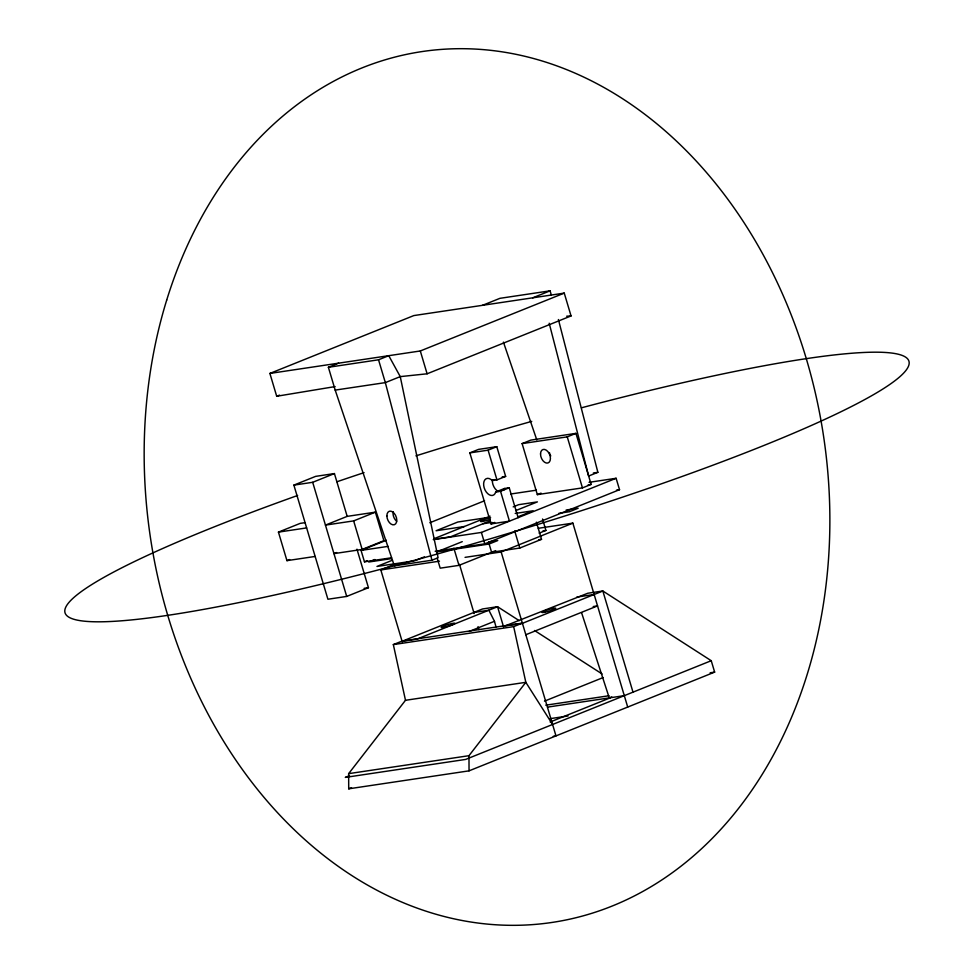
<?xml version="1.0" encoding="UTF-8"?>
<svg xmlns="http://www.w3.org/2000/svg" width="974" height="974" viewBox="0 0 974 974"><rect width="100%" height="100%" fill="white"/><g stroke="black" fill="none" stroke-linecap="round" stroke-linejoin="round"><path stroke-width="1.46" d="M633.003 692.161L602.845 590.999L522.429 623.323L505.08 625.917L587.797 593.239L602.845 590.999L711.239 660.713L714.648 672.121L469.042 770.848L348.716 788.818L348.643 773.648L405.488 700.294L525.826 682.324L552.587 724.486M469.042 770.848L468.981 755.69L525.826 682.324L513.675 626.623L522.368 623.129L402.031 641.099L393.338 644.593L405.488 700.294M335.129 386.581L276.701 396.26L269.895 373.432L413.828 315.576L564.25 293.113L571.056 315.941L427.111 373.797L400.253 376.621L385.339 382.612L335.19 390.099L328.384 367.283L338.611 363.168M482.544 305.312L499.942 298.324L550.079 290.836L551.357 295.11M276.701 396.26L279.526 395.127M328.384 367.283L378.533 359.796L388.76 355.68L400.253 376.621L438.093 557.749L431.957 560.208L394.36 565.821L335.19 390.099M532.693 297.825L550.079 290.836M269.895 373.432L420.305 350.969L564.25 293.113M356.959 549.178L368.44 587.699L346.707 596.429L327.909 599.241L293.88 485.113L315.625 476.371L334.423 473.571L347.182 516.366L375.38 512.154L383.89 540.68L362.158 549.421L333.948 553.634L336.663 552.538M293.88 485.113L312.691 482.3L334.423 473.571M500.539 491.273L509.451 521.163L491.018 523.915L469.845 452.886L478.538 449.391L496.789 446.676L505.652 476.396L496.959 479.89L492.308 480.584A8.985 5.613 68.1 0 0 484.054 481.339A8.985 5.613 68.1 0 0 487.731 493.66A8.985 5.613 68.1 0 0 495.717 491.992L500.539 491.273L509.232 487.779L518.144 517.669M315.15 556.446L286.953 560.647L278.442 532.121L300.175 523.379L304.631 522.721M469.845 452.886L488.096 450.171L496.789 446.676M522.113 443.608L530.806 440.114L575.938 433.369L591.145 484.395L582.452 487.889L537.331 494.622L522.113 443.608L567.245 436.863L575.938 433.369M347.182 516.366L325.45 525.108L353.647 520.895L375.38 512.154M286.953 560.647L289.668 559.563M492.308 480.584L494.792 479.585M495.717 491.992L504.41 488.498L509.232 487.779M391.536 557.773L364.459 561.815L361.062 550.407L386.325 540.253M429.826 522.758L484.565 500.758M364.459 561.815L367.271 560.695M374.929 559.514L368.72 562.01L391.28 558.65M537.331 494.622L541.057 493.124M558.406 319.533L597.866 472.317L588.649 476.03L549.19 323.234M434.392 538.549L490.092 516.159M513.188 506.882L518.618 504.69L537.417 501.89L515.684 510.619M392.4 560.233L376.975 566.442L414.583 560.817L424.396 556.872M489.873 520.993L450.475 536.832L434.574 539.206M491.018 523.915L494.743 522.417M402.432 642.426L380.822 569.936L394.884 564.275M394.36 565.821L398.037 564.348M518.083 516.78L533.022 510.778L515.209 513.444M433.26 539.62L481.387 532.437L616.116 478.283L619.525 489.691L484.796 543.845L435.159 551.26M437.022 551.808L462.26 541.654M437.204 558.187L440.187 568.171L458.985 565.358L495.669 550.627M539.133 533.143L545.927 530.416L542.518 519.008M465.048 557.359L501.147 551.966L572.87 523.135L627.706 707.063M488.607 542.274L491.59 552.258L519.787 548.045L541.52 539.316L536.418 522.198M469.151 631.469L494.463 621.302L488.863 610.211L473.814 612.463M525.826 634.731L597.549 605.901L593.215 606.546M349.52 775.706L345.307 777.398L465.645 759.428L711.239 660.713M544.478 701.146L603.162 677.551M348.716 788.818L351.517 787.686M611.745 696.897L609.261 697.895L581.612 612.816M550.14 722.014L610.601 697.701M502.17 476.919L505.652 476.396M593.349 472.999L597.866 472.317M510.826 494.001L536.406 490.178M589.051 482.325L616.116 478.283M588.138 484.845L591.145 484.395M278.442 532.121L306.64 527.908M616.518 490.141L619.525 489.691M486.014 517.803L457.817 522.015L436.072 530.745L464.281 526.532M566.138 510.023L578.166 508.221L569.473 511.715L558.942 513.298M483.08 523.732L491.992 522.393M361.062 550.407L388.139 546.365M538.281 528.298L572.87 523.135M543.029 530.854L545.927 530.416M488.729 541.897L497.751 540.546L489.058 544.04L436.413 551.905M538.561 539.754L541.52 539.316M380.822 569.936L439.481 561.17M364.106 588.345L368.44 587.699M576.803 597.086L594.152 594.493M393.338 644.593L513.675 626.623M710.131 672.791L714.648 672.121M545.757 705.188L608.933 695.753M547.595 707.112L624.31 695.655M550.225 718.642L568.025 715.975M553.244 736.307L555.984 735.894L501.147 551.966M348.643 773.648L468.981 755.69M566.673 316.209L571.056 315.941M519.227 620.657L497.556 606.717L482.507 608.969L402.092 641.294L417.14 639.041L497.556 606.717L503.582 626.952M534.531 630.507L602.127 673.971M503.424 342.118L536.808 439.931M567.245 436.863L582.452 487.889M514.686 530.927L519.787 548.045M488.096 450.171L496.959 479.89M481.387 532.437L484.796 543.845M420.305 350.969L427.111 373.797M459.46 564.299L474.155 613.596M478.039 626.635L478.94 629.667M453.884 548.24L458.985 565.358M378.533 359.796L385.339 382.612L431.957 560.208M353.647 520.895L362.158 549.421M312.691 482.3L346.707 596.429M494.463 621.302L496.046 627.11M498.335 491.493A8.985 5.613 68.1 0 1 492.357 479.695M504.41 488.498A8.985 5.613 68.1 0 1 503.668 490.214M490.324 519.349A7.195 0.828 -16.6 0 1 480.523 521.431A7.195 0.828 -16.6 0 1 490.616 517.718M550.773 455.966A7.195 4.493 68.1 0 1 549.433 452.581M396.71 521.273A7.195 4.493 68.1 0 1 393.179 511.74M581.478 407.802A440.26 50.599 -16.6 0 1 853.565 405.464A440.26 50.599 -16.6 0 1 180.555 613.34A440.26 50.599 -16.6 0 1 297.63 495.474M336.967 481.753A440.26 50.599 -16.6 0 1 364.057 472.633M415.922 455.869A440.26 50.599 -16.6 0 1 531.755 421.377M444.29 627.195A7.195 0.828 -16.6 0 0 454.919 623.397A7.195 0.828 -16.6 0 0 444.887 625.527A7.195 0.828 -16.6 0 0 444.29 627.195M545.111 612.147A7.195 0.828 -16.6 0 0 555.777 608.336A7.195 0.828 -16.6 0 0 545.769 610.454A7.195 0.828 -16.6 0 0 545.111 612.147M540.521 453.908A7.195 4.493 68.1 0 0 547.875 463.003A7.195 4.493 68.1 0 0 548.021 451.778A7.195 4.493 68.1 0 0 540.521 453.908M386.873 515.964A7.195 4.493 68.1 0 0 394.421 524.694A7.195 4.493 68.1 0 0 394.19 513.31A7.195 4.493 68.1 0 0 386.873 515.964M166.712 300.041A440.26 340.364 81.5 0 0 541.227 923.827A440.26 340.364 81.5 0 0 753.072 237.145A440.26 340.364 81.5 0 0 166.712 300.041"/></g></svg>
